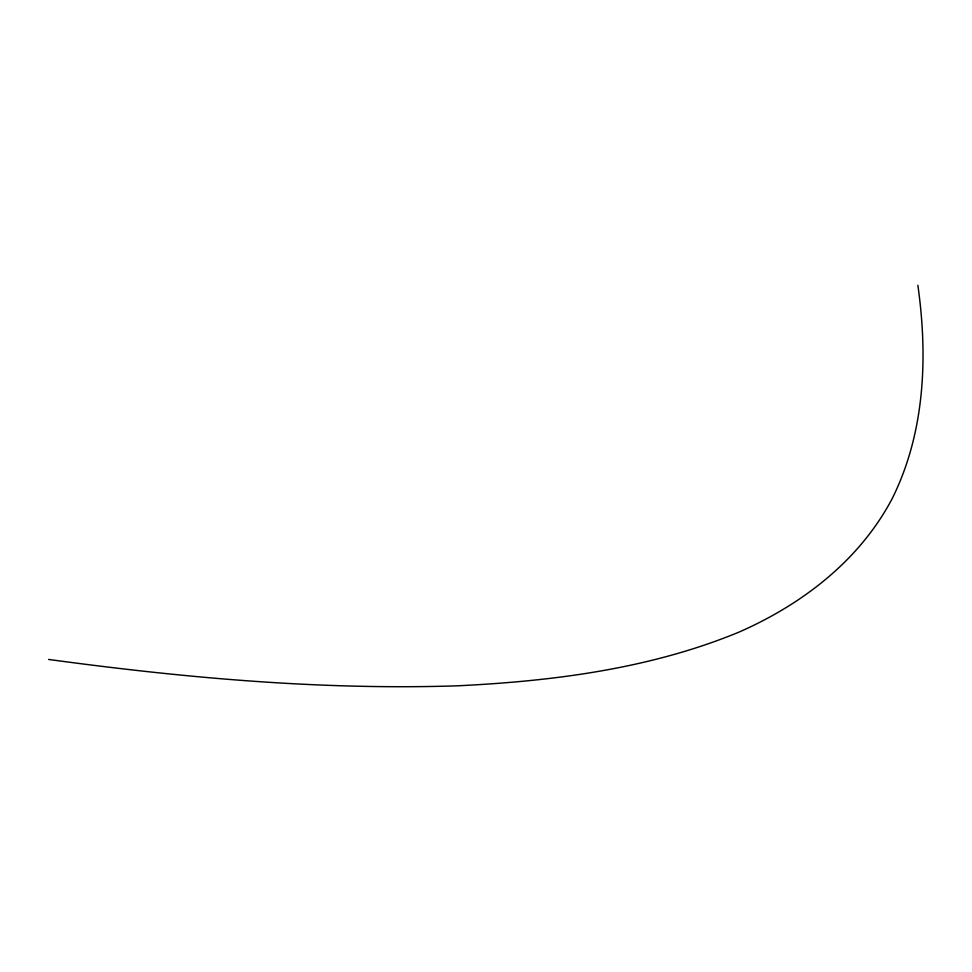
<?xml version="1.0" encoding="UTF-8"?>
<svg xmlns="http://www.w3.org/2000/svg" width="972" height="972" viewBox="0 0 972 972"><rect width="100%" height="100%" fill="white"/><g stroke="black" fill="none" stroke-linecap="round" stroke-linejoin="round"><path stroke-width="1.46" d="M48.6 659.441C184.036 677.824 320.699 690.242 457.496 685.819C553.044 681.141 649.612 668.918 738.684 632.25C802.022 604.475 859.321 560.759 892.126 498.733C924.967 432.807 928.029 357.052 917.86 285.282"/></g></svg>
